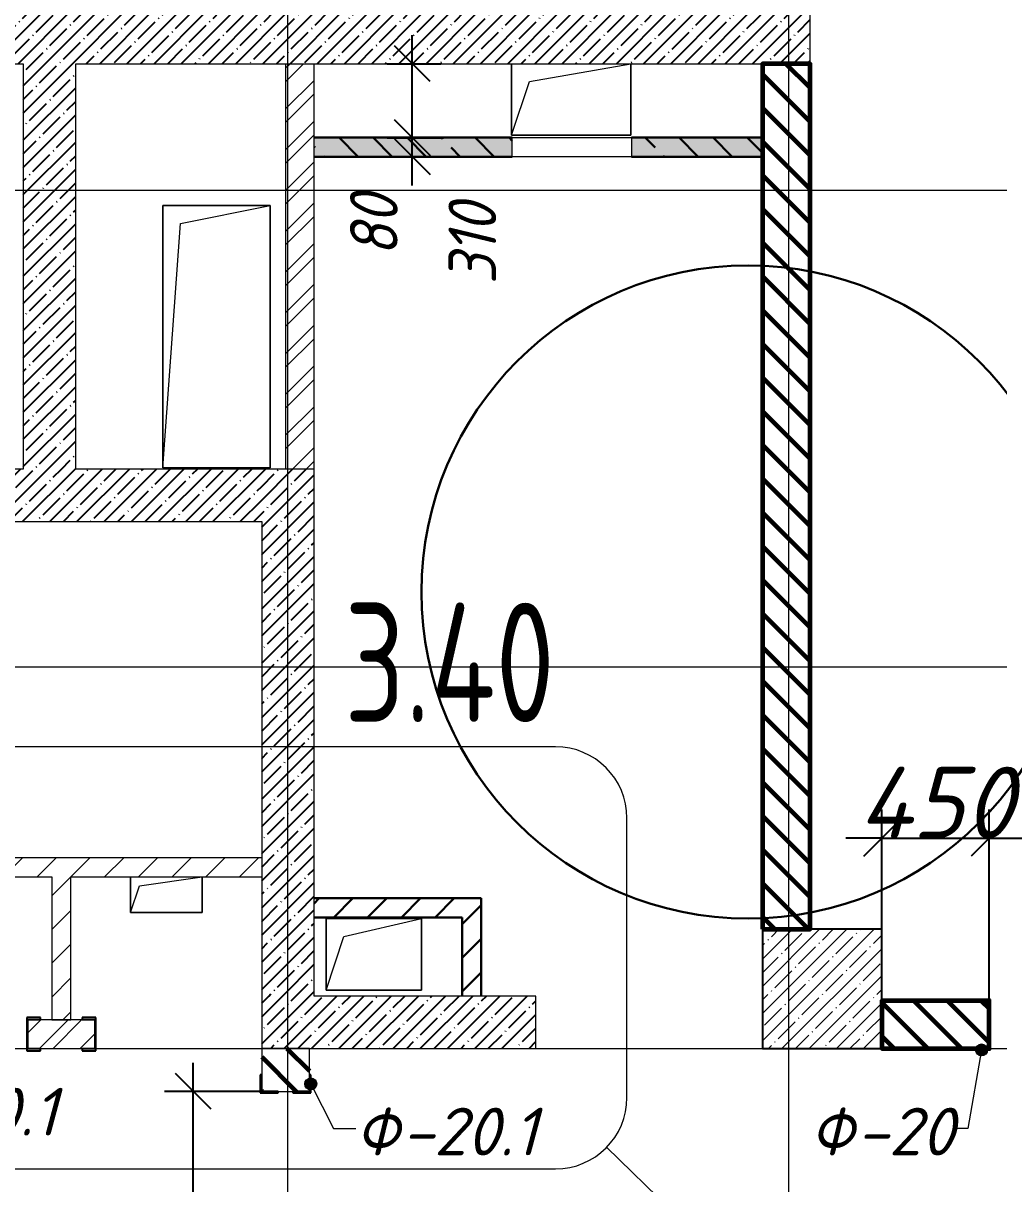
# Model space of a CAD drawing. Header units: millimetres. Extents: x 12986 to 523328, y -9759 to 30092.
# Drawn here: x 492931 to 497022, y 8963 to 13831 of the extents above; entities that cross this region are included whole.
import ezdxf

# ---------------------------------------------------------------- set-up
doc = ezdxf.new("R2010")
doc.units = ezdxf.units.MM
for name, color, linetype, lineweight in [('0) ПГП', 1, 'Continuous', 30), ('1) ПГП Зеленый', 3, 'Continuous', 30), ('2) Расчет', 1, 'Continuous', 30), ('3) РАсчет Зел', 3, 'Continuous', 30), ('5) Блок ячеистый', 160, 'Continuous', 60), ('A-ANNO-DIMS', 7, 'Continuous', 9), ('A-ANNO-SYMB', 7, 'Continuous', 9), ('A-AREA-IDEN', 7, 'Continuous', 9), ('A-FLOR', 7, 'Continuous', 9), ('A-GENM', 7, 'Continuous', 9), ('A-GENM-1', 7, 'Continuous', 25), ('A-GENM-IDEN', 7, 'Continuous', 9), ('A-WALL-8', 7, 'Continuous', 9), ('A-WALL-FNSH-2', 7, 'Continuous', 5), ('A-WALL-FNSH-4', 250, 'Continuous', 13), ('A-WALL-PATT-3', 250, 'Continuous', 5), ('I-WALL', 7, 'Continuous', 5), ('S-COLS', 7, 'Continuous', 9), ('S-COLS-1', 7, 'Continuous', 5), ('S-COLS-2', 7, 'Continuous', 25), ('Оси-1', 7, 'Continuous', 20)]:
    doc.layers.add(name, color=color, linetype=linetype, lineweight=lineweight)
doc.layers.add('0)Допникки кружки', color=7, linetype='Continuous', plot=False)
for name, color, linetype, lineweight, true_color in [('A-WALL-3', 7, 'Continuous', 5, 0x000000), ('A-WALL-9', 7, 'Continuous', 5, 0x0070df), ('A-WALL-FNSH-3', 7, 'Continuous', 13, 0x008000), ('A-WALL-PATT-5', 7, 'Continuous', 5, 0x800000)]:
    doc.layers.add(name, color=color, linetype=linetype, lineweight=lineweight, true_color=true_color)
doc.styles.add('ISOCPEUR_I_2', font='isocpeui.ttf', dxfattribs={"height": 300})
doc.styles.add('ISOCPEUR_I_3', font='isocpeui.ttf', dxfattribs={"width": 0.9, "height": 200})
doc.styles.add('СПДС', font='ГОСТ тип А.ttf', dxfattribs={"width": 0.9})
doc.dimstyles.new('ISO-2_0_0_9К_СРЕДНИЙ_1', dxfattribs={"dimscale": 304.8, "dimtxt": 199.196235, "dimasz": 0.492126, "dimexe": 0.393701, "dimexo": 0, "dimgap": 0, "dimtad": 1, "dimdec": 0, "dimzin": 0, "dimdsep": 46, "dimtxsty": 'ISOCPEUR_I_3', "dimblk1": 'OBLIQUE', "dimblk2": 'OBLIQUE', "dimsah": 1, "dimcen": 0.09, "dimdle": 0.393701, "dimazin": 0, "dimtfac": 1, "dimtdec": 4, "dimtix": 1, "dimtmove": 2, "dimatfit": 3, "dimfxl": 1, "dimtvp": 1, "dimtolj": 1, "dimtzin": 0, "dimarcsym": 2})
doc.dimstyles.new('ISO-2_0_0_9К_СРЕДНИЙ_2', dxfattribs={"dimscale": 304.8, "dimtxt": 199.196235, "dimasz": 0.492126, "dimexe": 0.393701, "dimexo": 0, "dimgap": 0, "dimtad": 1, "dimdec": 0, "dimzin": 0, "dimdsep": 46, "dimtxsty": 'ISOCPEUR_I_2', "dimblk1": 'OBLIQUE', "dimblk2": 'OBLIQUE', "dimsah": 1, "dimcen": 0.09, "dimdle": 0.393701, "dimazin": 0, "dimtfac": 1, "dimtdec": 4, "dimtix": 1, "dimtmove": 0, "dimatfit": 3, "dimfxl": 1, "dimtvp": 1, "dimtolj": 1, "dimtzin": 0, "dimarcsym": 2})
pattern_1 = [(45, (395430.81, -3869.25), (-57.024626, 57.024626), []), (45, (395487.83, -3869.25), (-57.024626, 57.024626), [100.806, -20.161, 3.353, -16.808])]
pattern_2 = [(45, (395430.81, -3869.25), (-85.53659, 85.53659), []), (45, (395487.83, -3869.25), (-85.53659, 85.53659), [])]
pattern_3 = [(135, (395430.81, -3869.25), (-70.71068, -70.71068), [])]
pattern_4 = [(45, (395430.81, -3869.25), (-70.71068, 70.71068), [])]

# ---------------------------------------------------------------- blocks, each defined once
blk = doc.blocks.new('AR_Отверстие прямоугольное _в плите_ - AR_Отверстие прямоугольное _в плите_-24526623-АР1_1_Кладочный план 3 этажа')
at = {"layer": 'A-GENM'}
for p, q in [((225, 550), (-225, 550)), ((-225, 550), (-225, -550)), ((-150, 475), (225, 550)), ((225, -550), (225, 550)), ((-225, -550), (-150, 475)), ((-225, -550), (225, -550))]:
    blk.add_line(p, q, dxfattribs=at)
blk = doc.blocks.new('AR_Отверстие прямоугольное _в плите_ - AR_Отверстие прямоугольное _в плите_-24493740-АР1_1_Кладочный план 3 этажа')
at = {"layer": 'A-GENM'}
for p, q in [((-250, 150), (-250, -150)), ((-175, 75), (250, 150)), ((250, -150), (250, 150)), ((-250, -150), (-175, 75)), ((-250, -150), (250, -150))]:
    blk.add_line(p, q, dxfattribs=at)
blk = doc.blocks.new('AR_Отверстие прямоугольное _в плите_ - AR_Отверстие прямоугольное _в плите_-27110335-АР1_1_Кладочный план 3 этажа')
at = {"layer": 'A-GENM'}
for p, q in [((200, 150), (-200, 150)), ((-200, 150), (-200, -150)), ((-125, 75), (200, 150)), ((200, -150), (200, 150)), ((-200, -150), (-125, 75)), ((-200, -150), (200, -150))]:
    blk.add_line(p, q, dxfattribs=at)
blk = doc.blocks.new('AR_Отверстие прямоугольное _в плите_ - AR_Отверстие прямоугольное _в плите_-V30-АР1_1_Кладочный план 3 этажа')
at = {"layer": 'A-GENM'}
for p, q in [((-150, 75), (-150, -75)), ((-112.5, 37.5), (150, 75)), ((150, -75), (150, 75)), ((-150, -75), (-112.5, 37.5)), ((-150, -75), (150, -75))]:
    blk.add_line(p, q, dxfattribs=at)
blk = doc.blocks.new('Колонна_Несущая_Прямоугольное сечение - Вн_ЖБ_500х500-V114-АР1_1_Кладочный план 3 этажа')
at = {"layer": 'S-COLS-1'}
h = blk.add_hatch(dxfattribs=at)
h.set_pattern_fill('FP_103', color=256, style=0, pattern_type=2)
h.set_pattern_definition([(45, (-100850, -13650), (-57.024626, 57.024626), []), (45, (-100792.975, -13650), (-57.024626, 57.024626), [100.806, -20.161, 3.353, -16.808])])
h.paths.add_polyline_path([(-250, -250), (250, -250), (250, 250), (-250, 250)], flags=0)
at = {"layer": 'S-COLS-2'}
for p, q in [((250, 250), (-250, 250)), ((-250, 250), (-250, -250)), ((250, -250), (250, 250)), ((-250, -250), (250, -250))]:
    blk.add_line(p, q, dxfattribs=at)
blk = doc.blocks.new('Фахверк_СКБ_Уголок - Ф-20_200х3960 h-28533880-АР1_1_Кладочный план 3 этажа')
at = {"layer": 'A-GENM-1'}
for p, q in [((200, 156), (125, 156)), ((125, 156), (125, 81)), ((131, 81), (131, 150)), ((131, 150), (200, 150)), ((200, 150), (200, 156)), ((125, 81), (131, 81)), ((131, 19), (125, 19)), ((125, 19), (125, -56)), ((131, -50), (131, 19)), ((125, -56), (200, -56)), ((200, -50), (131, -50)), ((200, -56), (200, -50))]:
    blk.add_line(p, q, dxfattribs=at)
blk = doc.blocks.new('Фахверк_СКБ_Швеллер - Ф-34_1_140_3960_все крепления развернуты-29699862-АР1_1_Кладочный план 3 этажа')
at = {"layer": 'A-GENM-1'}
for p, q in [((183, 70), (125, 70)), ((125, 70), (125, -70)), ((129.9, 61.9), (183, 61.9)), ((129.9, -61.9), (129.9, 61.9)), ((183, 61.9), (183, 70)), ((125, -70), (183, -70)), ((183, -61.9), (129.9, -61.9)), ((183, -70), (183, -61.9))]:
    blk.add_line(p, q, dxfattribs=at)
blk = doc.blocks.new('Фахверк_СКБ_Уголок - Ф-20_1_200х3960 h все крепления развернуты-28533923-АР1_1_Кладочный план 3 этажа')
at = {"layer": 'A-GENM-1'}
for p, q in [((200, 156), (125, 156)), ((125, 156), (125, 81)), ((131, 81), (131, 150)), ((131, 150), (200, 150)), ((200, 150), (200, 156)), ((125, 81), (131, 81)), ((131, 19), (125, 19)), ((125, 19), (125, -56)), ((131, -50), (131, 19)), ((125, -56), (200, -56)), ((200, -50), (131, -50)), ((200, -56), (200, -50))]:
    blk.add_line(p, q, dxfattribs=at)
blk = doc.blocks.new('_Oblique')
at = {"color": 0, "linetype": 'ByBlock', "lineweight": -2}
blk.add_line((-0.5, -0.5), (0.5, 0.5), dxfattribs=at)
blk = doc.blocks.new('*D3615')
at = {"layer": 'A-ANNO-DIMS', "color": 0, "lineweight": -2, "transparency": 16777216}
for p, q in [((496530.8, 10030.7), (496530.8, 10532.4)), ((496980.8, 9738.7), (496980.8, 10532.4)), ((496530.8, 10412.4), (496380.8, 10412.4)), ((496530.8, 10412.4), (496980.8, 10412.4)), ((496980.8, 10412.4), (497130.8, 10412.4))]:
    blk.add_line(p, q, dxfattribs=at)
at = {"layer": 'Defpoints', "color": 0, "transparency": 16777216}
for p in [(496980.8, 10412.4), (496530.8, 10030.7), (496980.8, 9738.7)]:
    blk.add_point(p, dxfattribs=at)
at = {"layer": 'A-ANNO-DIMS', "color": 0, "lineweight": -2, "transparency": 16777216, "xscale": 150, "yscale": 150, "zscale": 150}
blk.add_blockref('_Oblique', (496530.8, 10412.4), dxfattribs=at)
at = {"layer": 'A-ANNO-DIMS', "color": 0, "lineweight": -2, "transparency": 16777216, "xscale": 150, "yscale": 150, "zscale": 150, "rotation": 180}
blk.add_blockref('_Oblique', (496980.8, 10412.4), dxfattribs=at)
at = {"layer": 'A-ANNO-DIMS', "color": 0, "transparency": 16777216, "insert": (496755.8, 10562.4), "char_height": 300, "width": 473.474, "attachment_point": 5, "style": 'ISOCPEUR_I_2'}
blk.add_mtext('\\A1;450', dxfattribs=at)
blk = doc.blocks.new('*D3616')
at = {"layer": 'A-ANNO-DIMS', "color": 0, "lineweight": -2, "transparency": 16777216}
for p, q in [((496980.8, 9738.7), (496980.8, 10532.4)), ((498430.8, 9738.7), (498430.8, 10532.4)), ((496860.8, 10412.4), (498550.8, 10412.4))]:
    blk.add_line(p, q, dxfattribs=at)
at = {"layer": 'Defpoints', "color": 0, "transparency": 16777216}
for p in [(498430.8, 10412.4), (496980.8, 9738.7), (498430.8, 9738.7)]:
    blk.add_point(p, dxfattribs=at)
at = {"layer": 'A-ANNO-DIMS', "color": 0, "lineweight": -2, "transparency": 16777216, "xscale": 150, "yscale": 150, "zscale": 150, "rotation": 180}
blk.add_blockref('_Oblique', (496980.8, 10412.4), dxfattribs=at)
at = {"layer": 'A-ANNO-DIMS', "color": 0, "lineweight": -2, "transparency": 16777216, "xscale": 150, "yscale": 150, "zscale": 150}
blk.add_blockref('_Oblique', (498430.8, 10412.4), dxfattribs=at)
at = {"layer": 'A-ANNO-DIMS', "color": 0, "transparency": 16777216, "insert": (497705.8, 10562.4), "char_height": 300, "width": 579.201, "attachment_point": 5, "style": 'ISOCPEUR_I_2'}
blk.add_mtext('\\A1;1450', dxfattribs=at)
blk = doc.blocks.new('*D3630')
at = {"layer": 'A-ANNO-DIMS', "color": 0, "lineweight": -2, "transparency": 16777216}
for p, q in [((494562.3, 13150.7), (494562.3, 13470.7)), ((494456.3, 13350.7), (494682.3, 13350.7)), ((494456.3, 13270.7), (494682.3, 13270.7))]:
    blk.add_line(p, q, dxfattribs=at)
at = {"layer": 'Defpoints', "color": 0, "transparency": 16777216}
for p in [(494456.3, 13350.7), (494562.3, 13350.7), (494456.3, 13270.7)]:
    blk.add_point(p, dxfattribs=at)
at = {"layer": 'A-ANNO-DIMS', "color": 0, "lineweight": -2, "transparency": 16777216, "xscale": 150, "yscale": 150, "zscale": 150}
for p, rotation in [((494562.3, 13350.7), 90), ((494562.3, 13270.7), 270)]:
    blk.add_blockref('_Oblique', p, dxfattribs=dict(at, rotation=rotation))
at = {"layer": 'A-ANNO-DIMS', "color": 0, "transparency": 16777216, "insert": (494301.1, 12853), "char_height": 200, "width": 303.391, "attachment_point": 1, "rotation": 90, "line_spacing_factor": 1.149209, "style": 'ISOCPEUR_I_3'}
blk.add_mtext('\\A1;80', dxfattribs=at)
blk = doc.blocks.new('*D3631')
at = {"layer": 'A-ANNO-DIMS', "color": 0, "lineweight": -2, "transparency": 16777216}
for p, q in [((494562.3, 13230.7), (494562.3, 13780.7)), ((494456.3, 13660.7), (494682.3, 13660.7)), ((494456.3, 13350.7), (494682.3, 13350.7))]:
    blk.add_line(p, q, dxfattribs=at)
at = {"layer": 'Defpoints', "color": 0, "transparency": 16777216}
for p in [(494456.3, 13660.7), (494562.3, 13660.7), (494456.3, 13350.7)]:
    blk.add_point(p, dxfattribs=at)
at = {"layer": 'A-ANNO-DIMS', "color": 0, "lineweight": -2, "transparency": 16777216, "xscale": 150, "yscale": 150, "zscale": 150}
for p, rotation in [((494562.3, 13660.7), 90), ((494562.3, 13350.7), 270)]:
    blk.add_blockref('_Oblique', p, dxfattribs=dict(at, rotation=rotation))
at = {"layer": 'A-ANNO-DIMS', "color": 0, "transparency": 16777216, "insert": (494714, 12735.8), "char_height": 200, "width": 409.118, "attachment_point": 1, "rotation": 90, "line_spacing_factor": 1.149209, "style": 'ISOCPEUR_I_3'}
blk.add_mtext('\\A1;310', dxfattribs=at)
blk = doc.blocks.new('*D3799')
at = {"layer": 'A-ANNO-DIMS', "color": 0, "lineweight": -2, "transparency": 16777216}
for p, q in [((493643.7, 7330.7), (493643.7, 9470.7)), ((493922.8, 9350.7), (493523.7, 9350.7)), ((493537.6, 7450.7), (493763.7, 7450.7))]:
    blk.add_line(p, q, dxfattribs=at)
at = {"layer": 'Defpoints', "color": 0, "transparency": 16777216}
for p in [(493643.7, 9350.7), (493922.8, 9350.7), (493537.6, 7450.7)]:
    blk.add_point(p, dxfattribs=at)
at = {"layer": 'A-ANNO-DIMS', "color": 0, "lineweight": -2, "transparency": 16777216, "xscale": 150, "yscale": 150, "zscale": 150}
for p, rotation in [((493643.7, 9350.7), 90), ((493643.7, 7450.7), 270)]:
    blk.add_blockref('_Oblique', p, dxfattribs=dict(at, rotation=rotation))
at = {"layer": 'A-ANNO-DIMS', "color": 0, "transparency": 16777216, "insert": (493493.7, 8400.7), "char_height": 300, "width": 560.814, "attachment_point": 5, "rotation": 90, "style": 'ISOCPEUR_I_2'}
blk.add_mtext('\\A1;1900', dxfattribs=at)

msp = doc.modelspace()

# ---------------------------------------------------------------- hatches: boundary and pattern name
h = msp.add_hatch()
h.set_pattern_fill('FP_4', color=256, style=0, pattern_type=2)
h.set_pattern_definition(pattern_1)
h.paths.add_polyline_path([(496010.80855, 13660.74642), (496230.80855, 13660.74642), (496230.80855, 17530.74642), (496010.80855, 17530.74642), (496010.80855, 13880.74642)], flags=0)
h = msp.add_hatch()
h.set_pattern_fill('FP_4', color=256, style=0, pattern_type=2)
h.set_pattern_definition(pattern_1)
h.paths.add_polyline_path([(496010.80855, 13660.74642), (496010.80855, 13880.74642), (490230.80855, 13880.74642), (490230.80855, 13660.74642), (494554.43975, 13660.74642)], flags=0)
h = msp.add_hatch()
h.set_pattern_fill('FP_4', color=256, style=0, pattern_type=2)
h.set_pattern_definition(pattern_1)
h.paths.add_polyline_path([(492930.80855, 11960.74642), (493150.80855, 11960.74642), (493150.80855, 13660.74642), (492930.80855, 13660.74642), (492930.80855, 12792.41951)], flags=0)
h = msp.add_hatch()
h.set_pattern_fill('FP_4', color=256, style=0, pattern_type=2)
h.set_pattern_definition(pattern_1)
h.paths.add_polyline_path([(493930.80859, 11740.74642), (493930.80859, 11960.74642), (492630.80855, 11960.74642), (492630.80855, 11740.74642)], flags=0)
h.paths.add_polyline_path([(491280.80855, 11740.74642), (491280.80855, 11960.74642), (490230.80855, 11960.74642), (490230.80855, 11740.74642)], flags=0)
h = msp.add_hatch()
h.set_pattern_fill('FP_4', color=256, style=0, pattern_type=2)
h.set_pattern_definition(pattern_1)
h.paths.add_polyline_path([(494150.80859, 9750.74642), (494150.80859, 11960.74642), (493930.80859, 11960.74642), (493930.80859, 9750.74642)], flags=0)
h = msp.add_hatch()
h.set_pattern_fill('FP_4', color=256, style=0, pattern_type=2)
h.set_pattern_definition(pattern_1)
h.paths.add_polyline_path([(495080.80855, 9530.74642), (495080.80855, 9750.74642), (493930.80859, 9750.74642), (493930.80859, 9530.74642), (494554.43975, 9530.74642)], flags=0)
at = {"layer": '0) ПГП'}
h = msp.add_hatch(dxfattribs=at)
h.set_pattern_fill('FP_6', color=256, style=0, pattern_type=2)
h.set_pattern_definition([(50, (395430.81, -3869.254), (72.873764, -6.37607), [7.62, -83.82]), (355, (395430.81, -3869.25), (-14.09699, 76.422444), [6.096, -67.056]), (100.451, (395436.88, -3869.785), (58.776964, 70.04687), [6.476, -71.236]), (46.184, (395430.81, -3848.93), (108.43142, -16.817454), [11.43, -125.73]), (96.636, (395439.84, -3850.33), (94.961, 98.97089), [9.714, -106.854]), (351.184, (395430.81, -3848.93), (94.96227, 98.97018), [9.144, -100.584]), (21, (395440.97, -3854.014), (60.64565, -40.906537), [7.62, -83.82]), (326, (395440.97, -3854.01), (24.72083, 73.67493), [6.096, -67.056]), (71.451, (395446.02, -3857.42), (85.36689, 32.768737), [6.476, -71.236]), (37.5, (395430.809, -3869.254), (1.235525, 33.8224325), [3.353, -62.89, 3.353, -64.719, -67.31]), (37.5, (395430.809, -3869.254), (1.235525, 33.8224325), [-134.315, 3.353, -63.957]), (7.5, (395430.81, -3869.254), (26.728146, 40.072549), [3.353, -35.458, 3.353, -61.366, -25.654]), (7.5, (395430.81, -3869.254), (26.728146, 40.072549), [-103.53, 3.353, -22.301]), (327.5, (395408.152, -3869.254), (54.2363175, -2.292117), [3.353, -22.047, 3.353, -75.895, -105.156]), (327.5, (395408.152, -3869.254), (54.2363175, -2.292117), [-104.648, 3.353, -101.803]), (317.5, (395397.99, -3869.254), (59.25158, 10.17014), [3.353, -29.667, 3.353, -49.276, -74.676]), (317.5, (395397.99, -3869.254), (59.25158, 10.17014), [-85.649, 3.353, -71.323])])
h.paths.add_polyline_path([(495481.55911, 13270.74642), (496030.80855, 13270.74642), (496030.80855, 13350.74642), (495481.55911, 13350.74642)], flags=0)
h.paths.add_polyline_path([(494981.55911, 13270.74642), (494981.55911, 13350.74642), (494150.80859, 13350.74642), (494150.80859, 13270.74642), (494554.43975, 13270.74642)], flags=0)
h = msp.add_hatch(dxfattribs=at)
h.set_pattern_fill('FP_7', color=256, style=0, pattern_type=2)
h.set_pattern_definition([(135, (395430.8, -3869.25), (-142.5612, -142.5612), []), (135, (395573.37, -3869.25), (-142.5612, -142.5612), [252.016, -50.403, 3.353, -47.05])])
h.paths.add_polyline_path([(495481.55911, 13270.74642), (496030.80855, 13270.74642), (496030.80855, 13350.74642), (495481.55911, 13350.74642)], flags=0)
h.paths.add_polyline_path([(494981.55911, 13270.74642), (494981.55911, 13350.74642), (494150.80859, 13350.74642), (494150.80859, 13270.74642), (494554.43975, 13270.74642)], flags=0)
at = {"layer": '1) ПГП Зеленый'}
h = msp.add_hatch(dxfattribs=at)
h.set_pattern_fill('FP_5', color=256, style=0, pattern_type=2)
h.set_pattern_definition(pattern_4)
h.paths.add_polyline_path([(494850.80855, 10080.74642), (494850.80855, 10160.74642), (494150.80859, 10160.74642), (494150.80859, 10080.74642), (494770.80855, 10080.74642)], flags=0)
h = msp.add_hatch(dxfattribs=at)
h.set_pattern_fill('FP_5', color=256, style=0, pattern_type=2)
h.set_pattern_definition(pattern_4)
h.paths.add_polyline_path([(494770.80855, 9750.74642), (494850.80855, 9750.74642), (494850.80855, 10080.74642), (494770.80855, 10080.74642)], flags=0)
at = {"layer": '5) Блок ячеистый'}
h = msp.add_hatch(dxfattribs=at)
h.set_pattern_fill('FP_1', color=256, style=0, pattern_type=2)
h.set_pattern_definition(pattern_3)
h.paths.add_polyline_path([(496030.80857, 10030.74642), (496230.80855, 10030.74642), (496230.80855, 13660.74642), (496030.80855, 13660.74642), (496030.80855, 11362.45803)], flags=0)
h = msp.add_hatch(dxfattribs=at)
h.set_pattern_fill('FP_1', color=256, style=0, pattern_type=2)
h.set_pattern_definition(pattern_3)
h.paths.add_polyline_path([(498499.80857, 9530.74642), (500980.80855, 9530.74642), (500980.80855, 9730.74642), (498430.80857, 9730.74642), (498430.80857, 9530.74642)], flags=0)
h.paths.add_polyline_path([(496530.80857, 9530.74642), (496980.80857, 9530.74642), (496980.80857, 9730.74642), (496530.80857, 9730.74642)], flags=0)
h = msp.add_hatch(dxfattribs=at)
h.set_pattern_fill('FP_1', color=256, style=0, pattern_type=2)
h.set_pattern_definition(pattern_3)
h.paths.add_polyline_path([(494130.80859, 6730.74642), (494130.80859, 7450.74622), (493930.80859, 7450.74622), (493930.80859, 6730.74642)], flags=0)
h.paths.add_polyline_path([(493930.80859, 9350.74622), (494130.80859, 9350.74622), (494130.80859, 9530.74641), (493930.80859, 9530.74641), (493930.80859, 9419.74622)], flags=0)
at = {"layer": 'A-GENM-IDEN'}
h = msp.add_hatch(color=256, dxfattribs=at)
edge = h.paths.add_edge_path(flags=0)
edge.add_arc((496949.30857, 9524.74642), 25, 0, 360)
h = msp.add_hatch(color=256, dxfattribs=at)
edge = h.paths.add_edge_path(flags=0)
edge.add_arc((494136.80859, 9382.24622), 25, 0, 360)
at = {"layer": 'A-WALL-PATT-3'}
h = msp.add_hatch(dxfattribs=at)
h.set_pattern_fill('FP_5', color=256, style=0, pattern_type=2)
h.set_pattern_definition(pattern_4)
h.paths.add_polyline_path([(493050.80855, 10250.74642), (493930.80859, 10250.74642), (493930.80859, 10330.74642), (492250.80855, 10330.74642), (492250.80855, 10250.74642)], flags=0)
h = msp.add_hatch(dxfattribs=at)
h.set_pattern_fill('FP_5', color=256, style=0, pattern_type=2)
h.set_pattern_definition(pattern_4)
h.paths.add_polyline_path([(493050.80855, 9650.74642), (493130.80855, 9650.74642), (493130.80855, 10250.74642), (493050.80855, 10250.74642), (493050.80855, 9932.49655)], flags=0)
at = {"layer": 'A-WALL-PATT-5'}
h = msp.add_hatch(dxfattribs=at)
h.set_pattern_fill('FP_10', color=256, style=0, pattern_type=2)
h.set_pattern_definition(pattern_2)
h.paths.add_polyline_path([(494150.80859, 11960.74642), (494150.80859, 13660.74642), (494030.80859, 13660.74642), (494030.80859, 11960.74642)], flags=0)
h = msp.add_hatch(dxfattribs=at)
h.set_pattern_fill('FP_10', color=256, style=0, pattern_type=2)
h.set_pattern_definition(pattern_2)
h.paths.add_polyline_path([(493229.65917, 9530.74641), (493230.80855, 9530.74641), (493229.65917, 9650.74641), (492950.80859, 9650.74641), (492951.95797, 9530.74641), (493200.58959, 9530.74641)], flags=0)

# ---------------------------------------------------------------- linework, layer by layer
at = {"layer": '0) ПГП'}
for p, q in [((494981.55911, 13350.74642), (494150.80859, 13350.74642)), ((496030.80855, 13350.74642), (495481.55911, 13350.74642))]:
    msp.add_line(p, q, dxfattribs=at)
at = {"layer": '0)Допникки кружки', "color": 1, "lineweight": 30}
msp.add_circle((495970.19417, 11445.1321), 1369.38563, dxfattribs=at)
at = {"layer": '1) ПГП Зеленый'}
for p, q in [((494850.80855, 9750.74642), (494850.80855, 10160.74642)), ((494150.80859, 10080.74642), (494770.80855, 10080.74642))]:
    msp.add_line(p, q, dxfattribs=at)
at = {"layer": '2) Расчет'}
for p, q in [((494150.80859, 13270.74642), (494981.55911, 13270.74642)), ((495481.55911, 13270.74642), (496030.80855, 13270.74642))]:
    msp.add_line(p, q, dxfattribs=at)
at = {"layer": '3) РАсчет Зел'}
for p, q in [((494850.80855, 10160.74642), (494150.80859, 10160.74642)), ((494770.80855, 10080.74642), (494770.80855, 9750.74642))]:
    msp.add_line(p, q, dxfattribs=at)
at = {"layer": '5) Блок ячеистый'}
for points in [[(496030.80855, 10030.74642), (496230.80855, 10030.74642), (496230.80855, 13660.74642), (496030.80855, 13660.74642)], [(496980.80857, 9730.74642), (496530.80857, 9730.74642), (496530.80857, 9530.74641), (496980.80857, 9530.74641)]]:
    msp.add_lwpolyline(points, close=True, dxfattribs=at)
at = {"layer": 'A-ANNO-SYMB'}
for p, q in [((495162.46577, 10796.09883), (492026.29624, 10796.09883)), ((495462.46577, 9325.74935), (495462.46577, 10496.09883)), ((495377.29194, 9116.34611), (496111.9705, 8400.21332)), ((492026.29624, 9025.74935), (495162.46577, 9025.74935))]:
    msp.add_line(p, q, dxfattribs=at)
for centre, start, end in [((495162.46577, 10496.09883), 0, 90), ((495162.46577, 9325.74935), 270, 0)]:
    msp.add_arc(centre, 300, start, end, dxfattribs=at)
at = {"layer": 'A-FLOR'}
for p, q in [((494978.80854, 13360.74647), (494978.80854, 13660.74642)), ((495478.80854, 13660.74642), (495478.80854, 13360.74647)), ((495478.80854, 13360.74647), (494978.80854, 13360.74647)), ((493515.80854, 13065.74622), (493965.80854, 13065.74622)), ((493515.80854, 11965.74622), (493515.80854, 13065.74622)), ((493965.80854, 13065.74622), (493965.80854, 11965.74622)), ((493965.80854, 11965.74622), (493515.80854, 11965.74622)), ((493380.80855, 10100.74642), (493380.80855, 10250.74642)), ((493680.80855, 10250.74642), (493680.80855, 10100.74642)), ((493680.80855, 10100.74642), (493380.80855, 10100.74642)), ((494200.80855, 10075.74647), (494600.80855, 10075.74647)), ((494200.80855, 9775.74647), (494200.80855, 10075.74647)), ((494600.80855, 10075.74647), (494600.80855, 9775.74647)), ((494600.80855, 9775.74647), (494200.80855, 9775.74647))]:
    msp.add_line(p, q, dxfattribs=at)
at = {"layer": 'A-GENM-IDEN'}
for p, q in [((496949.30857, 9524.74642), (496891.71882, 9194.80932)), ((494136.80859, 9382.24622), (494231.47745, 9194.80932)), ((494231.47745, 9194.80932), (494326.14631, 9194.80932)), ((496891.71882, 9194.80932), (496834.12906, 9194.80932))]:
    msp.add_line(p, q, dxfattribs=at)
for centre in [(496949.30857, 9524.74642), (494136.80859, 9382.24622)]:
    msp.add_circle(centre, 25, dxfattribs=at)
at = {"layer": 'A-WALL-3'}
for p, q in [((496230.80855, 13660.74642), (496230.80855, 17330.74642)), ((490230.80855, 13660.74642), (492930.80855, 13660.74642)), ((492930.80855, 13660.74642), (492930.80855, 11960.74642)), ((493150.80855, 13660.74642), (496230.80855, 13660.74642)), ((493150.80855, 11960.74642), (493150.80855, 13660.74642)), ((492930.80855, 11960.74642), (492630.80855, 11960.74642)), ((494150.80859, 11960.74642), (493150.80855, 11960.74642)), ((494150.80859, 9750.74642), (494150.80859, 11960.74642)), ((492630.80855, 11740.74642), (493930.80859, 11740.74642)), ((493930.80859, 11740.74642), (493930.80859, 9530.74642)), ((495080.80855, 9750.74642), (494150.80859, 9750.74642)), ((495080.80855, 9530.74642), (495080.80855, 9750.74642)), ((493930.80859, 9530.74642), (495080.80855, 9530.74642))]:
    msp.add_line(p, q, dxfattribs=at)
at = {"layer": 'A-WALL-8'}
for p, q in [((494030.80859, 13660.74642), (494030.80859, 11960.74642)), ((494150.80859, 11960.74642), (494150.80859, 13660.74642)), ((493230.80855, 9650.74641), (492950.80859, 9650.74641)), ((492950.80859, 9530.74641), (493230.80855, 9530.74641))]:
    msp.add_line(p, q, dxfattribs=at)
at = {"layer": 'A-WALL-9'}
msp.add_line((496030.80855, 13270.74642), (496030.80855, 13350.74642), dxfattribs=at)
at = {"layer": 'A-WALL-FNSH-2'}
for p, q in [((496030.80855, 13660.74642), (496030.80855, 13350.74642)), ((496230.80855, 10030.74642), (496230.80855, 13660.74642)), ((496030.80855, 13270.74642), (496030.80855, 10030.74642)), ((496911.80857, 9730.74642), (496530.80857, 9730.74642)), ((496980.80857, 9599.74642), (496980.80857, 9661.74642)), ((494130.80859, 9530.74641), (493930.80859, 9530.74641)), ((493930.80859, 9530.74641), (493930.80859, 9419.74622)), ((494130.80859, 9419.74622), (494130.80859, 9530.74641)), ((496530.80857, 9530.74642), (496911.80857, 9530.74642)), ((493999.80859, 9350.74622), (494061.80859, 9350.74622))]:
    msp.add_line(p, q, dxfattribs=at)
at = {"layer": 'A-WALL-FNSH-3'}
for p, q in [((493930.80859, 10330.74642), (492170.80855, 10330.74642)), ((492250.80855, 10250.74642), (493050.80855, 10250.74642)), ((493050.80855, 10250.74642), (493050.80855, 9650.74642)), ((493130.80855, 10250.74642), (493930.80859, 10250.74642)), ((493130.80855, 9650.74642), (493130.80855, 10250.74642)), ((493050.80855, 9650.74642), (493130.80855, 9650.74642))]:
    msp.add_line(p, q, dxfattribs=at)
at = {"layer": 'A-WALL-FNSH-4'}
for p, q in [((494981.55911, 13270.74642), (494981.55911, 13350.74642)), ((495481.55911, 13350.74642), (495481.55911, 13270.74642))]:
    msp.add_line(p, q, dxfattribs=at)
at = {"layer": 'I-WALL'}
for p, q in [((494981.55911, 13350.74642), (495481.55911, 13350.74642)), ((495481.55911, 13270.74642), (494981.55911, 13270.74642))]:
    msp.add_line(p, q, dxfattribs=at)
at = {"layer": 'Оси-1'}
for p, q in [((494040.80852, -8019.25359), (494040.80852, 24767.68957)), ((496140.80852, -8019.25359), (496140.80852, 24767.68957)), ((389220.80855, 13130.74648), (521382.43658, 13130.74648)), ((389220.80855, 11130.74641), (521382.43658, 11130.74641)), ((389220.80855, 9530.74641), (521382.43658, 9530.74641))]:
    msp.add_line(p, q, dxfattribs=at)

# ---------------------------------------------------------------- block references
at = {"layer": 'A-GENM'}
for name, p in [('AR_Отверстие прямоугольное _в плите_ - AR_Отверстие прямоугольное _в плите_-24493740-АР1_1_Кладочный план 3 этажа', (495228.80854, 13510.74647)), ('AR_Отверстие прямоугольное _в плите_ - AR_Отверстие прямоугольное _в плите_-24526623-АР1_1_Кладочный план 3 этажа', (493740.80854, 12515.74622)), ('AR_Отверстие прямоугольное _в плите_ - AR_Отверстие прямоугольное _в плите_-V30-АР1_1_Кладочный план 3 этажа', (493530.80855, 10175.74642)), ('AR_Отверстие прямоугольное _в плите_ - AR_Отверстие прямоугольное _в плите_-27110335-АР1_1_Кладочный план 3 этажа', (494400.80855, 9925.74647))]:
    msp.add_blockref(name, p, dxfattribs=at)
at = {"layer": 'A-GENM-1'}
for name, p, rotation in [('Фахверк_СКБ_Уголок - Ф-20_200х3960 h-28533880-АР1_1_Кладочный план 3 этажа', (497111.80857, 9680.74642), 180), ('Фахверк_СКБ_Швеллер - Ф-34_1_140_3960_все крепления развернуты-29699862-АР1_1_Кладочный план 3 этажа', (493360.70855, 9590.74641), 180), ('Фахверк_СКБ_Уголок - Ф-20_1_200х3960 h все крепления развернуты-28533923-АР1_1_Кладочный план 3 этажа', (494080.80859, 9219.74622), 90)]:
    msp.add_blockref(name, p, dxfattribs=dict(at, rotation=rotation))
msp.add_blockref('Фахверк_СКБ_Швеллер - Ф-34_1_140_3960_все крепления развернуты-29699862-АР1_1_Кладочный план 3 этажа', (492820.90859, 9590.74641), dxfattribs=at)
at = {"layer": 'S-COLS'}
msp.add_blockref('Колонна_Несущая_Прямоугольное сечение - Вн_ЖБ_500х500-V114-АР1_1_Кладочный план 3 этажа', (496280.80857, 9780.74642), dxfattribs=at)

# ---------------------------------------------------------------- texts
at = {"layer": 'A-AREA-IDEN', "insert": (494276.92607, 11399.91464), "char_height": 500, "width": 1370.885625, "attachment_point": 1, "style": 'СПДС'}
msp.add_mtext('3.40', dxfattribs=at)
at = {"layer": 'A-GENM-IDEN', "char_height": 200, "attachment_point": 1, "style": 'ISOCPEUR_I_2'}
for s, insert, width in [('-20.1', (492503.7981, 9365.85426), 663.79725), ('\\fISOCPEUR|b0|i1|c204|p34|;\\W.9;Ф', (494326.14631, 9282.4239), 230.886), ('-20.1', (494516.64631, 9282.4239), 663.79725), ('\\fISOCPEUR|b0|i1|c204|p34|;\\W.9;Ф', (496232.71997, 9282.4239), 230.886), ('-20', (496423.21997, 9282.4239), 476.202375)]:
    msp.add_mtext(s, dxfattribs=dict(at, insert=insert, width=width))

# ---------------------------------------------------------------- dimensions: what is measured, and where the dimension line sits
at = {"layer": 'A-ANNO-DIMS'}
for base, p1, p2, override, picture, middle in [((494562.34264, 13660.74642), (494456.27662, 13350.74642), (494456.27662, 13660.74642), {"dimpost": '<>', "dimfxl": 310}, '*D3631', (494847.33154, 12940.38855)), ((494562.34264, 13350.74642), (494456.27662, 13270.74642), (494456.27662, 13350.74642), {"dimpost": '<>', "dimfxl": 80}, '*D3630', (494434.38482, 13004.70081))]:
    dim = msp.add_linear_dim(base=base, p1=p1, p2=p2, angle=90, dimstyle='ISO-2_0_0_9К_СРЕДНИЙ_1', override=override, dxfattribs=at)
    dim.commit()
    dim.dimension.update_dxf_attribs({"geometry": picture, "text_midpoint": middle, "dimtype": 160, "text_rotation": 90})
for base, p1, p2, override, picture, middle in [((496980.80857, 10412.36536), (496530.80857, 10030.74642), (496980.80857, 9738.74642), {"dimpost": '<>', "dimfxl": 536.43639}, '*D3615', (496755.80857, 10562.36536)), ((498430.80857, 10412.36536), (496980.80857, 9738.74642), (498430.80857, 9738.74642), {"dimpost": '<>', "dimfxl": 1450}, '*D3616', (497705.80857, 10562.36536))]:
    dim = msp.add_linear_dim(base=base, p1=p1, p2=p2, dimstyle='ISO-2_0_0_9К_СРЕДНИЙ_2', override=override, dxfattribs=at)
    dim.commit()
    dim.dimension.update_dxf_attribs({"geometry": picture, "text_midpoint": middle})
dim = msp.add_linear_dim(base=(493643.69341, 9350.74622), p1=(493537.62739, 7450.74622), p2=(493922.80859, 9350.74622), angle=90, dimstyle='ISO-2_0_0_9К_СРЕДНИЙ_2', override={"dimpost": '<>', "dimfxl": 1938.650189}, dxfattribs=at)
dim.commit()
dim.dimension.update_dxf_attribs({"geometry": '*D3799', "text_midpoint": (493493.69341, 8400.74622)})

doc.saveas('drawing.dxf')
